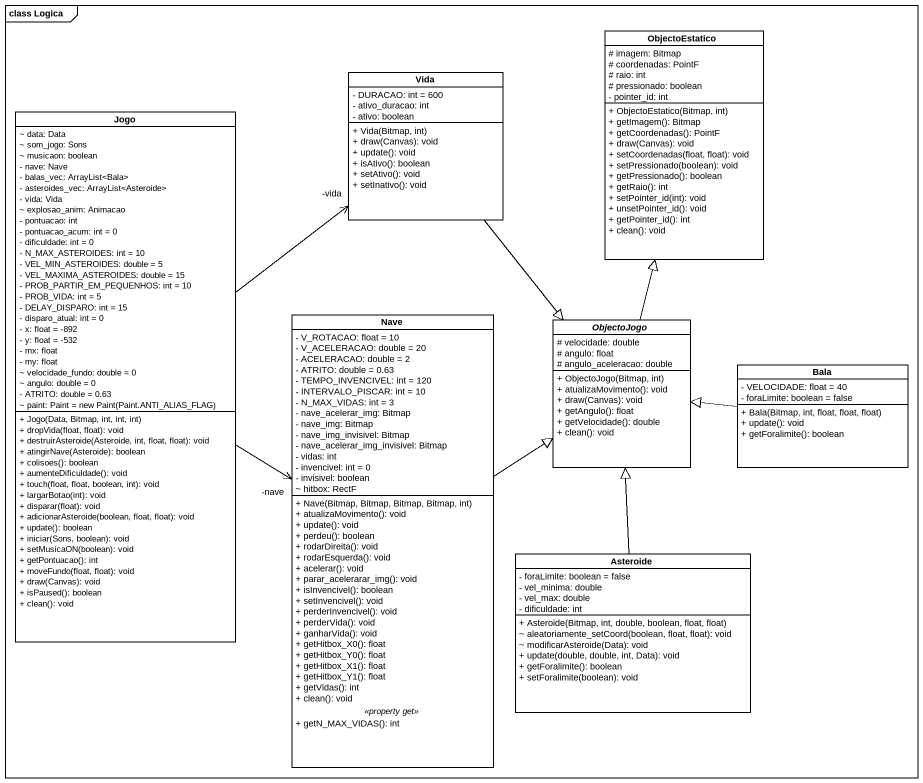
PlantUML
@startuml
mainframe class Logica
hide circle
hide empty members
skinparam classAttributeIconSize 0
class ObjectoEstatico {
  # imagem: Bitmap
  # coordenadas: PointF
  # raio: int
  # pressionado: boolean
  - pointer_id: int
  + ObjectoEstatico(Bitmap, int)
  + getImagem(): Bitmap
  + getCoordenadas(): PointF
  + draw(Canvas): void
  + setCoordenadas(float, float): void
  + setPressionado(boolean): void
  + getPressionado(): boolean
  + getRaio(): int
  + setPointer_id(int): void
  + unsetPointer_id(): void
  + getPointer_id(): int
  + clean(): void
}
class Vida {
  - DURACAO: int = 600
  - ativo_duracao: int
  - ativo: boolean
  + Vida(Bitmap, int)
  + draw(Canvas): void
  + update(): void
  + isAtivo(): boolean
  + setAtivo(): void
  + setInativo(): void
}
class Jogo {
  ~ data: Data
  ~ som_jogo: Sons
  ~ musicaon: boolean
  - nave: Nave
  - balas_vec: ArrayList<Bala>
  - asteroides_vec: ArrayList<Asteroide>
  - vida: Vida
  ~ explosao_anim: Animacao
  - pontuacao: int
  - pontuacao_acum: int = 0
  - dificuldade: int = 0
  - N_MAX_ASTEROIDES: int = 10
  - VEL_MIN_ASTEROIDES: double = 5
  - VEL_MAXIMA_ASTEROIDES: double = 15
  - PROB_PARTIR_EM_PEQUENHOS: int = 10
  - PROB_VIDA: int = 5
  - DELAY_DISPARO: int = 15
  - disparo_atual: int = 0
  - x: float = -892
  - y: float = -532
  - mx: float
  - my: float
  ~ velocidade_fundo: double = 0
  ~ angulo: double = 0
  - ATRITO: double = 0.63
  {field} ~ paint: Paint = new Paint(Paint.ANTI_ALIAS_FLAG)
  + Jogo(Data, Bitmap, int, int, int)
  + dropVida(float, float): void
  + destruirAsteroide(Asteroide, int, float, float): void
  + atingirNave(Asteroide): boolean
  + colisoes(): boolean
  + aumenteDificuldade(): void
  + touch(float, float, boolean, int): void
  + largarBotao(int): void
  + disparar(float): void
  + adicionarAsteroide(boolean, float, float): void
  + update(): boolean
  + iniciar(Sons, boolean): void
  + setMusicaON(boolean): void
  + getPontuacao(): int
  + moveFundo(float, float): void
  + draw(Canvas): void
  + isPaused(): boolean
  + clean(): void
}
class Nave {
  - V_ROTACAO: float = 10
  - V_ACELERACAO: double = 20
  - ACELERACAO: double = 2
  - ATRITO: double = 0.63
  - TEMPO_INVENCIVEL: int = 120
  - INTERVALO_PISCAR: int = 10
  - N_MAX_VIDAS: int = 3
  - nave_acelerar_img: Bitmap
  - nave_img: Bitmap
  - nave_img_invisivel: Bitmap
  - nave_acelerar_img_invisivel: Bitmap
  - vidas: int
  - invencivel: int = 0
  - invisivel: boolean
  ~ hitbox: RectF
  --
  + Nave(Bitmap, Bitmap, Bitmap, Bitmap, int)
  + atualizaMovimento(): void
  + update(): void
  + perdeu(): boolean
  + rodarDireita(): void
  + rodarEsquerda(): void
  + acelerar(): void
  + parar_acelerarar_img(): void
  + isInvencivel(): boolean
  + setInvencivel(): void
  + perderInvencivel(): void
  + perderVida(): void
  + ganharVida(): void
  + getHitbox_X0(): float
  + getHitbox_Y0(): float
  + getHitbox_X1(): float
  + getHitbox_Y1(): float
  + getVidas(): int
  + clean(): void
  .. <<property get>> ..
  + getN_MAX_VIDAS(): int
}
abstract class ObjectoJogo {
  # velocidade: double
  # angulo: float
  # angulo_aceleracao: double
  + ObjectoJogo(Bitmap, int)
  + atualizaMovimento(): void
  + draw(Canvas): void
  + getAngulo(): float
  + getVelocidade(): double
  + clean(): void
}
class Bala {
  - VELOCIDADE: float = 40
  - foraLimite: boolean = false
  + Bala(Bitmap, int, float, float, float)
  + update(): void
  + getForalimite(): boolean
}
class Asteroide {
  - foraLimite: boolean = false
  - vel_minima: double
  - vel_max: double
  - dificuldade: int
  + Asteroide(Bitmap, int, double, boolean, float, float)
  ~ aleatoriamente_setCoord(boolean, float, float): void
  ~ modificarAsteroide(Data): void
  + update(double, double, int, Data): void
  + getForalimite(): boolean
  + setForalimite(boolean): void
}
Vida --|> ObjectoJogo
Jogo -up-> "-vida" Vida
Jogo --> "-nave" Nave
Nave -up-|> ObjectoJogo
ObjectoJogo -up-|> ObjectoEstatico
Bala -left-|> ObjectoJogo
Asteroide -up-|> ObjectoJogo
@enduml
